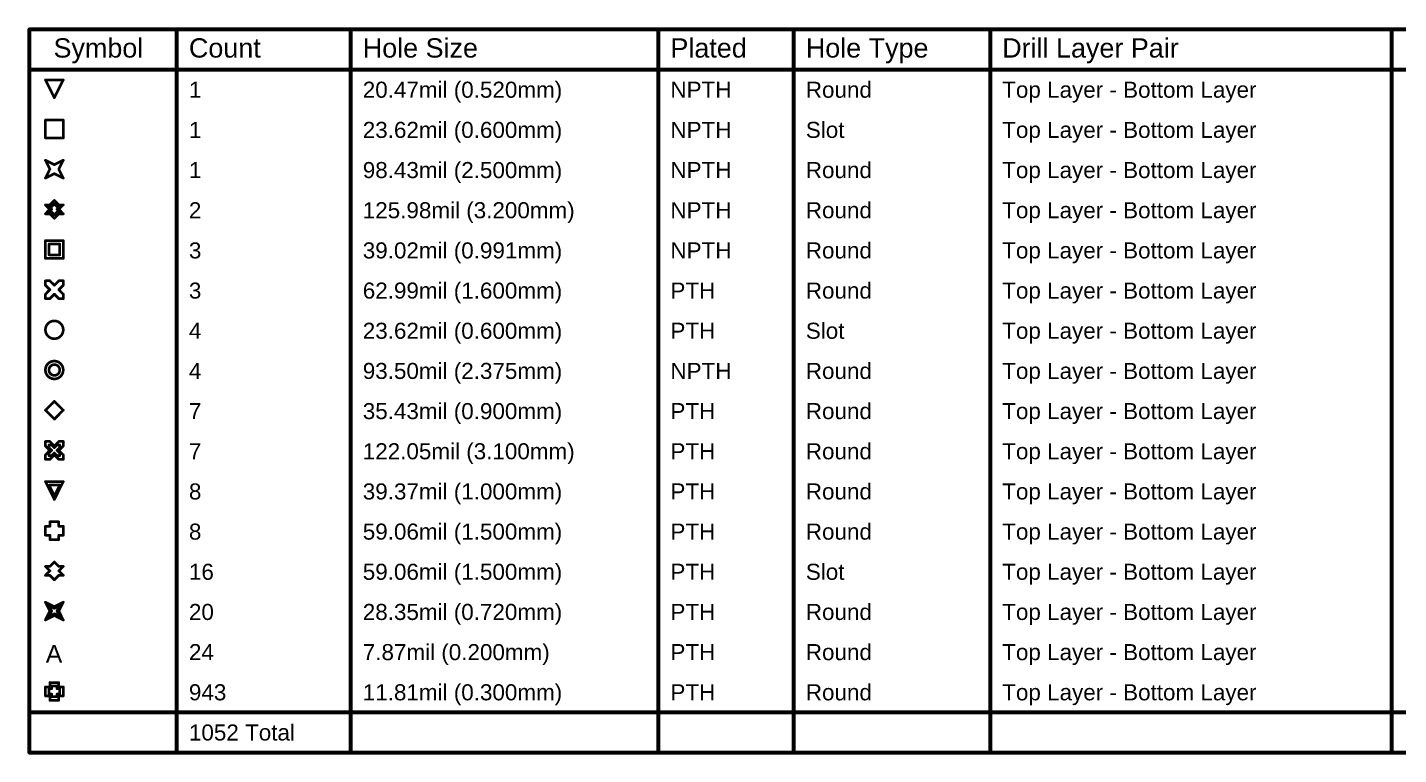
# Model space of a CAD drawing. Header units: inches. Extents: x -4 to 5258, y -4 to 5281.
# Drawn here: x -4.2 to 125.9, y 145.7 to 214.7 of the extents above; entities that cross this region are included whole.
import ezdxf

# ---------------------------------------------------------------- set-up
doc = ezdxf.new("R2010")
doc.units = ezdxf.units.IN
doc.layers.add('Drill Drawing', color=1, linetype='Continuous')
doc.styles.add('Arial', font='', dxfattribs={"height": 0.2})
doc.styles.get('Arial').set_extended_font_data('Arial')

msp = doc.modelspace()

# ---------------------------------------------------------------- linework, layer by layer
at = {"layer": 'Drill Drawing'}
for points in [[(-4.02, 214.48, 0.381, 0.381, 0), (279.98, 214.48, 0.381, 0.381, 0)], [(-4.02, 145.9, 0.381, 0.381, 0), (-4.02, 214.48, 0.381, 0.381, 0)], [(9.97, 145.9, 0.381, 0.381, 0), (9.97, 214.48, 0.381, 0.381, 0)], [(26.48, 145.9, 0.381, 0.381, 0), (26.48, 214.48, 0.381, 0.381, 0)], [(55.68, 145.9, 0.381, 0.381, 0), (55.68, 214.48, 0.381, 0.381, 0)], [(68.53, 145.9, 0.381, 0.381, 0), (68.53, 214.48, 0.381, 0.381, 0)], [(87.17, 145.9, 0.381, 0.381, 0), (87.17, 214.48, 0.381, 0.381, 0)], [(125.26, 145.9, 0.381, 0.381, 0), (125.26, 214.48, 0.381, 0.381, 0)], [(-4.02, 210.67, 0.381, 0.381, 0), (279.98, 210.67, 0.381, 0.381, 0)], [(-2.5, 209.69, 0.254, 0.254, 0), (-0.81, 209.69, 0.254, 0.254, 0)], [(-2.5, 209.69, 0.254, 0.254, 0), (-1.65, 208, 0.254, 0.254, 0)], [(-1.65, 208, 0.254, 0.254, 0), (-0.81, 209.69, 0.254, 0.254, 0)], [(-2.5, 205.88, 0.254, 0.254, 0), (-0.81, 205.88, 0.254, 0.254, 0)], [(-2.5, 204.19, 0.254, 0.254, 0), (-2.5, 205.88, 0.254, 0.254, 0)], [(-0.81, 204.19, 0.254, 0.254, 0), (-0.81, 205.88, 0.254, 0.254, 0)], [(-2.5, 204.19, 0.254, 0.254, 0), (-0.81, 204.19, 0.254, 0.254, 0)], [(-2.5, 202.07, 0.254, 0.254, 0), (-1.65, 201.65, 0.254, 0.254, 0)], [(-2.5, 202.07, 0.254, 0.254, 0), (-2.08, 201.23, 0.254, 0.254, 0)], [(-1.65, 201.65, 0.254, 0.254, 0), (-0.81, 202.07, 0.254, 0.254, 0)], [(-1.23, 201.23, 0.254, 0.254, 0), (-0.81, 202.07, 0.254, 0.254, 0)], [(-2.5, 200.38, 0.254, 0.254, 0), (-2.08, 201.23, 0.254, 0.254, 0)], [(-2.5, 200.38, 0.254, 0.254, 0), (-1.65, 200.8, 0.254, 0.254, 0)], [(-1.65, 200.8, 0.254, 0.254, 0), (-0.81, 200.38, 0.254, 0.254, 0)], [(-1.23, 201.23, 0.254, 0.254, 0), (-0.81, 200.38, 0.254, 0.254, 0)], [(-2.5, 197.84, 0.254, 0.254, 0), (-2.08, 197.42, 0.254, 0.254, 0)], [(-2.5, 197.84, 0.254, 0.254, 0), (-2.08, 197.84, 0.254, 0.254, 0)], [(-2.08, 197.84, 0.254, 0.254, 0), (-1.65, 198.26, 0.254, 0.254, 0)], [(-1.91, 197.67, 0.254, 0.254, 0), (-1.65, 197.93, 0.254, 0.254, 0)], [(-1.65, 198.26, 0.254, 0.254, 0), (-1.23, 197.84, 0.254, 0.254, 0)], [(-1.65, 197.93, 0.254, 0.254, 0), (-1.4, 197.67, 0.254, 0.254, 0)], [(-1.23, 197.84, 0.254, 0.254, 0), (-0.81, 197.84, 0.254, 0.254, 0)], [(-1.23, 197.42, 0.254, 0.254, 0), (-0.81, 197.84, 0.254, 0.254, 0)], [(-2.5, 196.99, 0.254, 0.254, 0), (-2.08, 197.42, 0.254, 0.254, 0)], [(-2.5, 196.99, 0.254, 0.254, 0), (-2.08, 196.99, 0.254, 0.254, 0)], [(-2.16, 197.67, 0.254, 0.254, 0), (-1.91, 197.42, 0.254, 0.254, 0)], [(-2.16, 197.67, 0.254, 0.254, 0), (-1.91, 197.67, 0.254, 0.254, 0)], [(-2.16, 197.16, 0.254, 0.254, 0), (-1.91, 197.42, 0.254, 0.254, 0)], [(-2.16, 197.16, 0.254, 0.254, 0), (-1.91, 197.16, 0.254, 0.254, 0)], [(-2.08, 196.99, 0.254, 0.254, 0), (-1.65, 196.57, 0.254, 0.254, 0)], [(-1.91, 197.16, 0.254, 0.254, 0), (-1.65, 196.91, 0.254, 0.254, 0)], [(-1.65, 196.91, 0.254, 0.254, 0), (-1.4, 197.16, 0.254, 0.254, 0)], [(-1.65, 196.57, 0.254, 0.254, 0), (-1.23, 196.99, 0.254, 0.254, 0)], [(-1.4, 197.67, 0.254, 0.254, 0), (-1.14, 197.67, 0.254, 0.254, 0)], [(-1.4, 197.42, 0.254, 0.254, 0), (-1.14, 197.67, 0.254, 0.254, 0)], [(-1.4, 197.42, 0.254, 0.254, 0), (-1.14, 197.16, 0.254, 0.254, 0)], [(-1.4, 197.16, 0.254, 0.254, 0), (-1.14, 197.16, 0.254, 0.254, 0)], [(-1.23, 197.42, 0.254, 0.254, 0), (-0.81, 196.99, 0.254, 0.254, 0)], [(-1.23, 196.99, 0.254, 0.254, 0), (-0.81, 196.99, 0.254, 0.254, 0)], [(-2.5, 194.45, 0.254, 0.254, 0), (-0.81, 194.45, 0.254, 0.254, 0)], [(-2.5, 192.76, 0.254, 0.254, 0), (-2.5, 194.45, 0.254, 0.254, 0)], [(-2.16, 194.12, 0.254, 0.254, 0), (-1.14, 194.12, 0.254, 0.254, 0)], [(-2.16, 193.1, 0.254, 0.254, 0), (-2.16, 194.12, 0.254, 0.254, 0)], [(-1.14, 193.1, 0.254, 0.254, 0), (-1.14, 194.12, 0.254, 0.254, 0)], [(-0.81, 192.76, 0.254, 0.254, 0), (-0.81, 194.45, 0.254, 0.254, 0)], [(-2.5, 192.76, 0.254, 0.254, 0), (-0.81, 192.76, 0.254, 0.254, 0)], [(-2.16, 193.1, 0.254, 0.254, 0), (-1.14, 193.1, 0.254, 0.254, 0)], [(-2.5, 190.22, 0.254, 0.254, 0), (-2.5, 190.64, 0.254, 0.254, 0)], [(-2.5, 190.64, 0.254, 0.254, 0), (-2.08, 190.64, 0.254, 0.254, 0)], [(-2.5, 190.22, 0.254, 0.254, 0), (-2.08, 189.8, 0.254, 0.254, 0)], [(-2.08, 190.64, 0.254, 0.254, 0), (-1.65, 190.22, 0.254, 0.254, 0)], [(-1.65, 190.22, 0.254, 0.254, 0), (-1.23, 190.64, 0.254, 0.254, 0)], [(-1.23, 190.64, 0.254, 0.254, 0), (-0.81, 190.64, 0.254, 0.254, 0)], [(-1.23, 189.8, 0.254, 0.254, 0), (-0.81, 190.22, 0.254, 0.254, 0)], [(-0.81, 190.22, 0.254, 0.254, 0), (-0.81, 190.64, 0.254, 0.254, 0)], [(-2.5, 189.37, 0.254, 0.254, 0), (-2.08, 189.8, 0.254, 0.254, 0)], [(-2.5, 188.95, 0.254, 0.254, 0), (-2.5, 189.37, 0.254, 0.254, 0)], [(-2.5, 188.95, 0.254, 0.254, 0), (-2.08, 188.95, 0.254, 0.254, 0)], [(-2.08, 188.95, 0.254, 0.254, 0), (-1.65, 189.37, 0.254, 0.254, 0)], [(-1.65, 189.37, 0.254, 0.254, 0), (-1.23, 188.95, 0.254, 0.254, 0)], [(-1.23, 189.8, 0.254, 0.254, 0), (-0.81, 189.37, 0.254, 0.254, 0)], [(-1.23, 188.95, 0.254, 0.254, 0), (-0.81, 188.95, 0.254, 0.254, 0)], [(-0.81, 188.95, 0.254, 0.254, 0), (-0.81, 189.37, 0.254, 0.254, 0)], [(-2.5, 178.37, 0.254, 0.254, 0), (-1.65, 179.21, 0.254, 0.254, 0)], [(-2.5, 178.37, 0.254, 0.254, 0), (-1.65, 177.52, 0.254, 0.254, 0)], [(-1.65, 179.21, 0.254, 0.254, 0), (-0.81, 178.37, 0.254, 0.254, 0)], [(-1.65, 177.52, 0.254, 0.254, 0), (-0.81, 178.37, 0.254, 0.254, 0)], [(-2.5, 174.98, 0.254, 0.254, 0), (-2.5, 175.4, 0.254, 0.254, 0)], [(-2.5, 175.4, 0.254, 0.254, 0), (-2.08, 175.4, 0.254, 0.254, 0)], [(-2.5, 174.98, 0.254, 0.254, 0), (-2.08, 174.56, 0.254, 0.254, 0)], [(-2.5, 174.13, 0.254, 0.254, 0), (-2.08, 174.56, 0.254, 0.254, 0)], [(-2.16, 174.81, 0.254, 0.254, 0), (-2.16, 175.07, 0.254, 0.254, 0)], [(-2.16, 175.07, 0.254, 0.254, 0), (-1.91, 175.07, 0.254, 0.254, 0)], [(-2.16, 174.81, 0.254, 0.254, 0), (-1.91, 174.56, 0.254, 0.254, 0)], [(-2.16, 174.3, 0.254, 0.254, 0), (-1.91, 174.56, 0.254, 0.254, 0)], [(-2.16, 174.05, 0.254, 0.254, 0), (-2.16, 174.3, 0.254, 0.254, 0)], [(-2.08, 175.4, 0.254, 0.254, 0), (-1.65, 174.98, 0.254, 0.254, 0)], [(-1.91, 175.07, 0.254, 0.254, 0), (-1.65, 174.81, 0.254, 0.254, 0)], [(-1.91, 174.05, 0.254, 0.254, 0), (-1.65, 174.3, 0.254, 0.254, 0)], [(-1.65, 174.98, 0.254, 0.254, 0), (-1.23, 175.4, 0.254, 0.254, 0)], [(-1.65, 174.81, 0.254, 0.254, 0), (-1.4, 175.07, 0.254, 0.254, 0)], [(-1.65, 174.3, 0.254, 0.254, 0), (-1.4, 174.05, 0.254, 0.254, 0)], [(-1.4, 175.07, 0.254, 0.254, 0), (-1.14, 175.07, 0.254, 0.254, 0)], [(-1.4, 174.56, 0.254, 0.254, 0), (-1.14, 174.81, 0.254, 0.254, 0)], [(-1.4, 174.56, 0.254, 0.254, 0), (-1.14, 174.3, 0.254, 0.254, 0)], [(-1.23, 175.4, 0.254, 0.254, 0), (-0.81, 175.4, 0.254, 0.254, 0)], [(-1.23, 174.56, 0.254, 0.254, 0), (-0.81, 174.98, 0.254, 0.254, 0)], [(-1.23, 174.56, 0.254, 0.254, 0), (-0.81, 174.13, 0.254, 0.254, 0)], [(-1.14, 174.81, 0.254, 0.254, 0), (-1.14, 175.07, 0.254, 0.254, 0)], [(-1.14, 174.05, 0.254, 0.254, 0), (-1.14, 174.3, 0.254, 0.254, 0)], [(-0.81, 174.98, 0.254, 0.254, 0), (-0.81, 175.4, 0.254, 0.254, 0)], [(-2.5, 173.71, 0.254, 0.254, 0), (-2.5, 174.13, 0.254, 0.254, 0)], [(-2.5, 173.71, 0.254, 0.254, 0), (-2.08, 173.71, 0.254, 0.254, 0)], [(-2.16, 174.05, 0.254, 0.254, 0), (-1.91, 174.05, 0.254, 0.254, 0)], [(-2.08, 173.71, 0.254, 0.254, 0), (-1.65, 174.13, 0.254, 0.254, 0)], [(-1.65, 174.13, 0.254, 0.254, 0), (-1.23, 173.71, 0.254, 0.254, 0)], [(-1.4, 174.05, 0.254, 0.254, 0), (-1.14, 174.05, 0.254, 0.254, 0)], [(-1.23, 173.71, 0.254, 0.254, 0), (-0.81, 173.71, 0.254, 0.254, 0)], [(-0.81, 173.71, 0.254, 0.254, 0), (-0.81, 174.13, 0.254, 0.254, 0)], [(-2.5, 171.59, 0.254, 0.254, 0), (-0.81, 171.59, 0.254, 0.254, 0)], [(-2.5, 171.59, 0.254, 0.254, 0), (-1.65, 169.9, 0.254, 0.254, 0)], [(-2.16, 171.26, 0.254, 0.254, 0), (-1.14, 171.26, 0.254, 0.254, 0)], [(-2.16, 171.26, 0.254, 0.254, 0), (-1.65, 170.24, 0.254, 0.254, 0)], [(-1.65, 169.9, 0.254, 0.254, 0), (-0.81, 171.59, 0.254, 0.254, 0)], [(-1.65, 170.24, 0.254, 0.254, 0), (-1.14, 171.26, 0.254, 0.254, 0)], [(-2.08, 167.36, 0.254, 0.254, 0), (-2.08, 167.78, 0.254, 0.254, 0)], [(-2.08, 167.78, 0.254, 0.254, 0), (-1.23, 167.78, 0.254, 0.254, 0)], [(-1.23, 167.36, 0.254, 0.254, 0), (-1.23, 167.78, 0.254, 0.254, 0)], [(-2.5, 166.51, 0.254, 0.254, 0), (-2.5, 167.36, 0.254, 0.254, 0)], [(-2.5, 167.36, 0.254, 0.254, 0), (-2.08, 167.36, 0.254, 0.254, 0)], [(-2.5, 166.51, 0.254, 0.254, 0), (-2.08, 166.51, 0.254, 0.254, 0)], [(-2.08, 166.09, 0.254, 0.254, 0), (-2.08, 166.51, 0.254, 0.254, 0)], [(-1.23, 167.36, 0.254, 0.254, 0), (-0.81, 167.36, 0.254, 0.254, 0)], [(-1.23, 166.51, 0.254, 0.254, 0), (-0.81, 166.51, 0.254, 0.254, 0)], [(-1.23, 166.09, 0.254, 0.254, 0), (-1.23, 166.51, 0.254, 0.254, 0)], [(-0.81, 166.51, 0.254, 0.254, 0), (-0.81, 167.36, 0.254, 0.254, 0)], [(-2.08, 166.09, 0.254, 0.254, 0), (-1.23, 166.09, 0.254, 0.254, 0)], [(-2.08, 163.55, 0.254, 0.254, 0), (-1.65, 163.97, 0.254, 0.254, 0)], [(-1.65, 163.97, 0.254, 0.254, 0), (-1.23, 163.55, 0.254, 0.254, 0)], [(-2.5, 163.55, 0.254, 0.254, 0), (-2.08, 163.13, 0.254, 0.254, 0)], [(-2.5, 163.55, 0.254, 0.254, 0), (-2.08, 163.55, 0.254, 0.254, 0)], [(-2.5, 162.7, 0.254, 0.254, 0), (-2.08, 163.13, 0.254, 0.254, 0)], [(-2.5, 162.7, 0.254, 0.254, 0), (-2.08, 162.7, 0.254, 0.254, 0)], [(-2.08, 162.7, 0.254, 0.254, 0), (-1.65, 162.28, 0.254, 0.254, 0)], [(-1.65, 162.28, 0.254, 0.254, 0), (-1.23, 162.7, 0.254, 0.254, 0)], [(-1.23, 163.55, 0.254, 0.254, 0), (-0.81, 163.55, 0.254, 0.254, 0)], [(-1.23, 163.13, 0.254, 0.254, 0), (-0.81, 163.55, 0.254, 0.254, 0)], [(-1.23, 163.13, 0.254, 0.254, 0), (-0.81, 162.7, 0.254, 0.254, 0)], [(-1.23, 162.7, 0.254, 0.254, 0), (-0.81, 162.7, 0.254, 0.254, 0)], [(-2.5, 160.16, 0.254, 0.254, 0), (-1.65, 159.74, 0.254, 0.254, 0)], [(-2.5, 160.16, 0.254, 0.254, 0), (-2.08, 159.32, 0.254, 0.254, 0)], [(-1.65, 159.74, 0.254, 0.254, 0), (-0.81, 160.16, 0.254, 0.254, 0)], [(-1.23, 159.32, 0.254, 0.254, 0), (-0.81, 160.16, 0.254, 0.254, 0)], [(-2.5, 158.47, 0.254, 0.254, 0), (-2.08, 159.32, 0.254, 0.254, 0)], [(-2.5, 158.47, 0.254, 0.254, 0), (-1.65, 158.89, 0.254, 0.254, 0)], [(-2.16, 159.83, 0.254, 0.254, 0), (-1.65, 159.57, 0.254, 0.254, 0)], [(-2.16, 159.83, 0.254, 0.254, 0), (-1.91, 159.32, 0.254, 0.254, 0)], [(-2.16, 158.81, 0.254, 0.254, 0), (-1.91, 159.32, 0.254, 0.254, 0)], [(-2.16, 158.81, 0.254, 0.254, 0), (-1.65, 159.06, 0.254, 0.254, 0)], [(-1.65, 159.57, 0.254, 0.254, 0), (-1.14, 159.83, 0.254, 0.254, 0)], [(-1.65, 159.06, 0.254, 0.254, 0), (-1.14, 158.81, 0.254, 0.254, 0)], [(-1.65, 158.89, 0.254, 0.254, 0), (-0.81, 158.47, 0.254, 0.254, 0)], [(-1.4, 159.32, 0.254, 0.254, 0), (-1.14, 159.83, 0.254, 0.254, 0)], [(-1.4, 159.32, 0.254, 0.254, 0), (-1.14, 158.81, 0.254, 0.254, 0)], [(-1.23, 159.32, 0.254, 0.254, 0), (-0.81, 158.47, 0.254, 0.254, 0)], [(-2.08, 152.12, 0.254, 0.254, 0), (-2.08, 152.54, 0.254, 0.254, 0)], [(-2.08, 152.54, 0.254, 0.254, 0), (-1.23, 152.54, 0.254, 0.254, 0)], [(-1.91, 151.95, 0.254, 0.254, 0), (-1.91, 152.21, 0.254, 0.254, 0)], [(-1.91, 152.21, 0.254, 0.254, 0), (-1.4, 152.21, 0.254, 0.254, 0)], [(-1.4, 151.95, 0.254, 0.254, 0), (-1.4, 152.21, 0.254, 0.254, 0)], [(-1.23, 152.12, 0.254, 0.254, 0), (-1.23, 152.54, 0.254, 0.254, 0)], [(-2.5, 151.27, 0.254, 0.254, 0), (-2.5, 152.12, 0.254, 0.254, 0)], [(-2.5, 152.12, 0.254, 0.254, 0), (-2.08, 152.12, 0.254, 0.254, 0)], [(-2.5, 151.27, 0.254, 0.254, 0), (-2.08, 151.27, 0.254, 0.254, 0)], [(-2.16, 151.44, 0.254, 0.254, 0), (-2.16, 151.95, 0.254, 0.254, 0)], [(-2.16, 151.95, 0.254, 0.254, 0), (-1.91, 151.95, 0.254, 0.254, 0)], [(-2.16, 151.44, 0.254, 0.254, 0), (-1.91, 151.44, 0.254, 0.254, 0)], [(-2.08, 150.85, 0.254, 0.254, 0), (-2.08, 151.27, 0.254, 0.254, 0)], [(-2.08, 150.85, 0.254, 0.254, 0), (-1.23, 150.85, 0.254, 0.254, 0)], [(-1.91, 151.19, 0.254, 0.254, 0), (-1.91, 151.44, 0.254, 0.254, 0)], [(-1.91, 151.19, 0.254, 0.254, 0), (-1.4, 151.19, 0.254, 0.254, 0)], [(-1.4, 151.95, 0.254, 0.254, 0), (-1.14, 151.95, 0.254, 0.254, 0)], [(-1.4, 151.44, 0.254, 0.254, 0), (-1.14, 151.44, 0.254, 0.254, 0)], [(-1.4, 151.19, 0.254, 0.254, 0), (-1.4, 151.44, 0.254, 0.254, 0)], [(-1.23, 152.12, 0.254, 0.254, 0), (-0.81, 152.12, 0.254, 0.254, 0)], [(-1.23, 151.27, 0.254, 0.254, 0), (-0.81, 151.27, 0.254, 0.254, 0)], [(-1.23, 150.85, 0.254, 0.254, 0), (-1.23, 151.27, 0.254, 0.254, 0)], [(-1.14, 151.44, 0.254, 0.254, 0), (-1.14, 151.95, 0.254, 0.254, 0)], [(-0.81, 151.27, 0.254, 0.254, 0), (-0.81, 152.12, 0.254, 0.254, 0)], [(-4.02, 149.71, 0.381, 0.381, 0), (279.98, 149.71, 0.381, 0.381, 0)], [(-4.02, 145.9, 0.381, 0.381, 0), (279.98, 145.9, 0.381, 0.381, 0)]]:
    msp.add_lwpolyline(points, format="xyseb", dxfattribs=at)
for points in [[(-4.11, 214.48, 0.191, 0.191, 1), (-3.92, 214.48, 0.191, 0.191, 1)], [(-4.11, 214.48, 0.191, 0.191, 1), (-3.92, 214.48, 0.191, 0.191, 1)], [(9.88, 214.48, 0.191, 0.191, 1), (10.07, 214.48, 0.191, 0.191, 1)], [(26.39, 214.48, 0.191, 0.191, 1), (26.58, 214.48, 0.191, 0.191, 1)], [(55.59, 214.48, 0.191, 0.191, 1), (55.78, 214.48, 0.191, 0.191, 1)], [(68.44, 214.48, 0.191, 0.191, 1), (68.63, 214.48, 0.191, 0.191, 1)], [(87.07, 214.48, 0.191, 0.191, 1), (87.26, 214.48, 0.191, 0.191, 1)], [(125.16, 214.48, 0.191, 0.191, 1), (125.35, 214.48, 0.191, 0.191, 1)], [(-4.11, 210.67, 0.191, 0.191, 1), (-3.92, 210.67, 0.191, 0.191, 1)], [(-2.56, 209.69, 0.127, 0.127, 1), (-2.44, 209.69, 0.127, 0.127, 1)], [(-2.56, 209.69, 0.127, 0.127, 1), (-2.44, 209.69, 0.127, 0.127, 1)], [(-0.87, 209.69, 0.127, 0.127, 1), (-0.74, 209.69, 0.127, 0.127, 1)], [(-0.87, 209.69, 0.127, 0.127, 1), (-0.74, 209.69, 0.127, 0.127, 1)], [(-1.72, 208, 0.127, 0.127, 1), (-1.59, 208, 0.127, 0.127, 1)], [(-1.72, 208, 0.127, 0.127, 1), (-1.59, 208, 0.127, 0.127, 1)], [(-2.56, 205.88, 0.127, 0.127, 1), (-2.44, 205.88, 0.127, 0.127, 1)], [(-2.56, 205.88, 0.127, 0.127, 1), (-2.44, 205.88, 0.127, 0.127, 1)], [(-0.87, 205.88, 0.127, 0.127, 1), (-0.74, 205.88, 0.127, 0.127, 1)], [(-0.87, 205.88, 0.127, 0.127, 1), (-0.74, 205.88, 0.127, 0.127, 1)], [(-2.56, 204.19, 0.127, 0.127, 1), (-2.44, 204.19, 0.127, 0.127, 1)], [(-2.56, 204.19, 0.127, 0.127, 1), (-2.44, 204.19, 0.127, 0.127, 1)], [(-0.87, 204.19, 0.127, 0.127, 1), (-0.74, 204.19, 0.127, 0.127, 1)], [(-0.87, 204.19, 0.127, 0.127, 1), (-0.74, 204.19, 0.127, 0.127, 1)], [(-2.56, 202.07, 0.127, 0.127, 1), (-2.44, 202.07, 0.127, 0.127, 1)], [(-2.56, 202.07, 0.127, 0.127, 1), (-2.44, 202.07, 0.127, 0.127, 1)], [(-1.72, 201.65, 0.127, 0.127, 1), (-1.59, 201.65, 0.127, 0.127, 1)], [(-1.72, 201.65, 0.127, 0.127, 1), (-1.59, 201.65, 0.127, 0.127, 1)], [(-0.87, 202.07, 0.127, 0.127, 1), (-0.74, 202.07, 0.127, 0.127, 1)], [(-0.87, 202.07, 0.127, 0.127, 1), (-0.74, 202.07, 0.127, 0.127, 1)], [(-2.56, 200.38, 0.127, 0.127, 1), (-2.44, 200.38, 0.127, 0.127, 1)], [(-2.56, 200.38, 0.127, 0.127, 1), (-2.44, 200.38, 0.127, 0.127, 1)], [(-2.14, 201.23, 0.127, 0.127, 1), (-2.01, 201.23, 0.127, 0.127, 1)], [(-2.14, 201.23, 0.127, 0.127, 1), (-2.01, 201.23, 0.127, 0.127, 1)], [(-1.72, 200.8, 0.127, 0.127, 1), (-1.59, 200.8, 0.127, 0.127, 1)], [(-1.72, 200.8, 0.127, 0.127, 1), (-1.59, 200.8, 0.127, 0.127, 1)], [(-1.29, 201.23, 0.127, 0.127, 1), (-1.17, 201.23, 0.127, 0.127, 1)], [(-1.29, 201.23, 0.127, 0.127, 1), (-1.17, 201.23, 0.127, 0.127, 1)], [(-0.87, 200.38, 0.127, 0.127, 1), (-0.74, 200.38, 0.127, 0.127, 1)], [(-0.87, 200.38, 0.127, 0.127, 1), (-0.74, 200.38, 0.127, 0.127, 1)], [(-2.56, 197.84, 0.127, 0.127, 1), (-2.44, 197.84, 0.127, 0.127, 1)], [(-2.56, 197.84, 0.127, 0.127, 1), (-2.44, 197.84, 0.127, 0.127, 1)], [(-2.14, 197.84, 0.127, 0.127, 1), (-2.01, 197.84, 0.127, 0.127, 1)], [(-2.14, 197.84, 0.127, 0.127, 1), (-2.01, 197.84, 0.127, 0.127, 1)], [(-1.72, 198.26, 0.127, 0.127, 1), (-1.59, 198.26, 0.127, 0.127, 1)], [(-1.72, 198.26, 0.127, 0.127, 1), (-1.59, 198.26, 0.127, 0.127, 1)], [(-1.72, 197.93, 0.127, 0.127, 1), (-1.59, 197.93, 0.127, 0.127, 1)], [(-1.72, 197.93, 0.127, 0.127, 1), (-1.59, 197.93, 0.127, 0.127, 1)], [(-1.29, 197.84, 0.127, 0.127, 1), (-1.17, 197.84, 0.127, 0.127, 1)], [(-1.29, 197.84, 0.127, 0.127, 1), (-1.17, 197.84, 0.127, 0.127, 1)], [(-0.87, 197.84, 0.127, 0.127, 1), (-0.74, 197.84, 0.127, 0.127, 1)], [(-0.87, 197.84, 0.127, 0.127, 1), (-0.74, 197.84, 0.127, 0.127, 1)], [(-2.56, 196.99, 0.127, 0.127, 1), (-2.44, 196.99, 0.127, 0.127, 1)], [(-2.56, 196.99, 0.127, 0.127, 1), (-2.44, 196.99, 0.127, 0.127, 1)], [(-2.22, 197.67, 0.127, 0.127, 1), (-2.1, 197.67, 0.127, 0.127, 1)], [(-2.22, 197.67, 0.127, 0.127, 1), (-2.1, 197.67, 0.127, 0.127, 1)], [(-2.22, 197.16, 0.127, 0.127, 1), (-2.1, 197.16, 0.127, 0.127, 1)], [(-2.22, 197.16, 0.127, 0.127, 1), (-2.1, 197.16, 0.127, 0.127, 1)], [(-2.14, 197.42, 0.127, 0.127, 1), (-2.01, 197.42, 0.127, 0.127, 1)], [(-2.14, 197.42, 0.127, 0.127, 1), (-2.01, 197.42, 0.127, 0.127, 1)], [(-2.14, 196.99, 0.127, 0.127, 1), (-2.01, 196.99, 0.127, 0.127, 1)], [(-2.14, 196.99, 0.127, 0.127, 1), (-2.01, 196.99, 0.127, 0.127, 1)], [(-1.97, 197.67, 0.127, 0.127, 1), (-1.84, 197.67, 0.127, 0.127, 1)], [(-1.97, 197.67, 0.127, 0.127, 1), (-1.84, 197.67, 0.127, 0.127, 1)], [(-1.97, 197.42, 0.127, 0.127, 1), (-1.84, 197.42, 0.127, 0.127, 1)], [(-1.97, 197.42, 0.127, 0.127, 1), (-1.84, 197.42, 0.127, 0.127, 1)], [(-1.97, 197.16, 0.127, 0.127, 1), (-1.84, 197.16, 0.127, 0.127, 1)], [(-1.97, 197.16, 0.127, 0.127, 1), (-1.84, 197.16, 0.127, 0.127, 1)], [(-1.72, 196.91, 0.127, 0.127, 1), (-1.59, 196.91, 0.127, 0.127, 1)], [(-1.72, 196.91, 0.127, 0.127, 1), (-1.59, 196.91, 0.127, 0.127, 1)], [(-1.72, 196.57, 0.127, 0.127, 1), (-1.59, 196.57, 0.127, 0.127, 1)], [(-1.72, 196.57, 0.127, 0.127, 1), (-1.59, 196.57, 0.127, 0.127, 1)], [(-1.46, 197.67, 0.127, 0.127, 1), (-1.33, 197.67, 0.127, 0.127, 1)], [(-1.46, 197.67, 0.127, 0.127, 1), (-1.33, 197.67, 0.127, 0.127, 1)], [(-1.46, 197.42, 0.127, 0.127, 1), (-1.33, 197.42, 0.127, 0.127, 1)], [(-1.46, 197.42, 0.127, 0.127, 1), (-1.33, 197.42, 0.127, 0.127, 1)], [(-1.46, 197.16, 0.127, 0.127, 1), (-1.33, 197.16, 0.127, 0.127, 1)], [(-1.46, 197.16, 0.127, 0.127, 1), (-1.33, 197.16, 0.127, 0.127, 1)], [(-1.29, 197.42, 0.127, 0.127, 1), (-1.17, 197.42, 0.127, 0.127, 1)], [(-1.29, 197.42, 0.127, 0.127, 1), (-1.17, 197.42, 0.127, 0.127, 1)], [(-1.29, 196.99, 0.127, 0.127, 1), (-1.17, 196.99, 0.127, 0.127, 1)], [(-1.29, 196.99, 0.127, 0.127, 1), (-1.17, 196.99, 0.127, 0.127, 1)], [(-1.21, 197.67, 0.127, 0.127, 1), (-1.08, 197.67, 0.127, 0.127, 1)], [(-1.21, 197.67, 0.127, 0.127, 1), (-1.08, 197.67, 0.127, 0.127, 1)], [(-1.21, 197.16, 0.127, 0.127, 1), (-1.08, 197.16, 0.127, 0.127, 1)], [(-1.21, 197.16, 0.127, 0.127, 1), (-1.08, 197.16, 0.127, 0.127, 1)], [(-0.87, 196.99, 0.127, 0.127, 1), (-0.74, 196.99, 0.127, 0.127, 1)], [(-0.87, 196.99, 0.127, 0.127, 1), (-0.74, 196.99, 0.127, 0.127, 1)], [(-2.56, 194.45, 0.127, 0.127, 1), (-2.44, 194.45, 0.127, 0.127, 1)], [(-2.56, 194.45, 0.127, 0.127, 1), (-2.44, 194.45, 0.127, 0.127, 1)], [(-2.22, 194.12, 0.127, 0.127, 1), (-2.1, 194.12, 0.127, 0.127, 1)], [(-2.22, 194.12, 0.127, 0.127, 1), (-2.1, 194.12, 0.127, 0.127, 1)], [(-1.21, 194.12, 0.127, 0.127, 1), (-1.08, 194.12, 0.127, 0.127, 1)], [(-1.21, 194.12, 0.127, 0.127, 1), (-1.08, 194.12, 0.127, 0.127, 1)], [(-0.87, 194.45, 0.127, 0.127, 1), (-0.74, 194.45, 0.127, 0.127, 1)], [(-0.87, 194.45, 0.127, 0.127, 1), (-0.74, 194.45, 0.127, 0.127, 1)], [(-2.56, 192.76, 0.127, 0.127, 1), (-2.44, 192.76, 0.127, 0.127, 1)], [(-2.56, 192.76, 0.127, 0.127, 1), (-2.44, 192.76, 0.127, 0.127, 1)], [(-2.22, 193.1, 0.127, 0.127, 1), (-2.1, 193.1, 0.127, 0.127, 1)], [(-2.22, 193.1, 0.127, 0.127, 1), (-2.1, 193.1, 0.127, 0.127, 1)], [(-1.21, 193.1, 0.127, 0.127, 1), (-1.08, 193.1, 0.127, 0.127, 1)], [(-1.21, 193.1, 0.127, 0.127, 1), (-1.08, 193.1, 0.127, 0.127, 1)], [(-0.87, 192.76, 0.127, 0.127, 1), (-0.74, 192.76, 0.127, 0.127, 1)], [(-0.87, 192.76, 0.127, 0.127, 1), (-0.74, 192.76, 0.127, 0.127, 1)], [(-2.56, 190.64, 0.127, 0.127, 1), (-2.44, 190.64, 0.127, 0.127, 1)], [(-2.56, 190.64, 0.127, 0.127, 1), (-2.44, 190.64, 0.127, 0.127, 1)], [(-2.56, 190.22, 0.127, 0.127, 1), (-2.44, 190.22, 0.127, 0.127, 1)], [(-2.56, 190.22, 0.127, 0.127, 1), (-2.44, 190.22, 0.127, 0.127, 1)], [(-2.14, 190.64, 0.127, 0.127, 1), (-2.01, 190.64, 0.127, 0.127, 1)], [(-2.14, 190.64, 0.127, 0.127, 1), (-2.01, 190.64, 0.127, 0.127, 1)], [(-1.72, 190.22, 0.127, 0.127, 1), (-1.59, 190.22, 0.127, 0.127, 1)], [(-1.72, 190.22, 0.127, 0.127, 1), (-1.59, 190.22, 0.127, 0.127, 1)], [(-1.29, 190.64, 0.127, 0.127, 1), (-1.17, 190.64, 0.127, 0.127, 1)], [(-1.29, 190.64, 0.127, 0.127, 1), (-1.17, 190.64, 0.127, 0.127, 1)], [(-0.87, 190.64, 0.127, 0.127, 1), (-0.74, 190.64, 0.127, 0.127, 1)], [(-0.87, 190.64, 0.127, 0.127, 1), (-0.74, 190.64, 0.127, 0.127, 1)], [(-0.87, 190.22, 0.127, 0.127, 1), (-0.74, 190.22, 0.127, 0.127, 1)], [(-0.87, 190.22, 0.127, 0.127, 1), (-0.74, 190.22, 0.127, 0.127, 1)], [(-2.56, 189.37, 0.127, 0.127, 1), (-2.44, 189.37, 0.127, 0.127, 1)], [(-2.56, 189.37, 0.127, 0.127, 1), (-2.44, 189.37, 0.127, 0.127, 1)], [(-2.56, 188.95, 0.127, 0.127, 1), (-2.44, 188.95, 0.127, 0.127, 1)], [(-2.56, 188.95, 0.127, 0.127, 1), (-2.44, 188.95, 0.127, 0.127, 1)], [(-2.14, 189.8, 0.127, 0.127, 1), (-2.01, 189.8, 0.127, 0.127, 1)], [(-2.14, 189.8, 0.127, 0.127, 1), (-2.01, 189.8, 0.127, 0.127, 1)], [(-2.14, 188.95, 0.127, 0.127, 1), (-2.01, 188.95, 0.127, 0.127, 1)], [(-2.14, 188.95, 0.127, 0.127, 1), (-2.01, 188.95, 0.127, 0.127, 1)], [(-1.72, 189.37, 0.127, 0.127, 1), (-1.59, 189.37, 0.127, 0.127, 1)], [(-1.72, 189.37, 0.127, 0.127, 1), (-1.59, 189.37, 0.127, 0.127, 1)], [(-1.29, 189.8, 0.127, 0.127, 1), (-1.17, 189.8, 0.127, 0.127, 1)], [(-1.29, 189.8, 0.127, 0.127, 1), (-1.17, 189.8, 0.127, 0.127, 1)], [(-1.29, 188.95, 0.127, 0.127, 1), (-1.17, 188.95, 0.127, 0.127, 1)], [(-1.29, 188.95, 0.127, 0.127, 1), (-1.17, 188.95, 0.127, 0.127, 1)], [(-0.87, 189.37, 0.127, 0.127, 1), (-0.74, 189.37, 0.127, 0.127, 1)], [(-0.87, 189.37, 0.127, 0.127, 1), (-0.74, 189.37, 0.127, 0.127, 1)], [(-0.87, 188.95, 0.127, 0.127, 1), (-0.74, 188.95, 0.127, 0.127, 1)], [(-0.87, 188.95, 0.127, 0.127, 1), (-0.74, 188.95, 0.127, 0.127, 1)], [(-0.81, 185.99, 0.254, 0.254, 1), (-2.5, 185.99, 0.254, 0.254, 1)], [(-2.56, 185.99, 0.127, 0.127, 1), (-2.44, 185.99, 0.127, 0.127, 1)], [(-0.87, 185.99, 0.127, 0.127, 1), (-0.74, 185.99, 0.127, 0.127, 1)], [(-0.81, 182.18, 0.254, 0.254, 1), (-2.5, 182.18, 0.254, 0.254, 1)], [(-2.56, 182.18, 0.127, 0.127, 1), (-2.44, 182.18, 0.127, 0.127, 1)], [(-1.14, 182.18, 0.254, 0.254, 1), (-2.16, 182.18, 0.254, 0.254, 1)], [(-2.22, 182.18, 0.127, 0.127, 1), (-2.1, 182.18, 0.127, 0.127, 1)], [(-1.21, 182.18, 0.127, 0.127, 1), (-1.08, 182.18, 0.127, 0.127, 1)], [(-0.87, 182.18, 0.127, 0.127, 1), (-0.74, 182.18, 0.127, 0.127, 1)], [(-2.56, 178.37, 0.127, 0.127, 1), (-2.44, 178.37, 0.127, 0.127, 1)], [(-2.56, 178.37, 0.127, 0.127, 1), (-2.44, 178.37, 0.127, 0.127, 1)], [(-1.72, 179.21, 0.127, 0.127, 1), (-1.59, 179.21, 0.127, 0.127, 1)], [(-1.72, 179.21, 0.127, 0.127, 1), (-1.59, 179.21, 0.127, 0.127, 1)], [(-0.87, 178.37, 0.127, 0.127, 1), (-0.74, 178.37, 0.127, 0.127, 1)], [(-0.87, 178.37, 0.127, 0.127, 1), (-0.74, 178.37, 0.127, 0.127, 1)], [(-1.72, 177.52, 0.127, 0.127, 1), (-1.59, 177.52, 0.127, 0.127, 1)], [(-1.72, 177.52, 0.127, 0.127, 1), (-1.59, 177.52, 0.127, 0.127, 1)], [(-2.56, 175.4, 0.127, 0.127, 1), (-2.44, 175.4, 0.127, 0.127, 1)], [(-2.56, 175.4, 0.127, 0.127, 1), (-2.44, 175.4, 0.127, 0.127, 1)], [(-2.56, 174.98, 0.127, 0.127, 1), (-2.44, 174.98, 0.127, 0.127, 1)], [(-2.56, 174.98, 0.127, 0.127, 1), (-2.44, 174.98, 0.127, 0.127, 1)], [(-2.22, 175.07, 0.127, 0.127, 1), (-2.1, 175.07, 0.127, 0.127, 1)], [(-2.22, 175.07, 0.127, 0.127, 1), (-2.1, 175.07, 0.127, 0.127, 1)], [(-2.22, 174.81, 0.127, 0.127, 1), (-2.1, 174.81, 0.127, 0.127, 1)], [(-2.22, 174.81, 0.127, 0.127, 1), (-2.1, 174.81, 0.127, 0.127, 1)], [(-2.22, 174.3, 0.127, 0.127, 1), (-2.1, 174.3, 0.127, 0.127, 1)], [(-2.22, 174.3, 0.127, 0.127, 1), (-2.1, 174.3, 0.127, 0.127, 1)], [(-2.14, 175.4, 0.127, 0.127, 1), (-2.01, 175.4, 0.127, 0.127, 1)], [(-2.14, 175.4, 0.127, 0.127, 1), (-2.01, 175.4, 0.127, 0.127, 1)], [(-2.14, 174.56, 0.127, 0.127, 1), (-2.01, 174.56, 0.127, 0.127, 1)], [(-2.14, 174.56, 0.127, 0.127, 1), (-2.01, 174.56, 0.127, 0.127, 1)], [(-1.97, 175.07, 0.127, 0.127, 1), (-1.84, 175.07, 0.127, 0.127, 1)], [(-1.97, 175.07, 0.127, 0.127, 1), (-1.84, 175.07, 0.127, 0.127, 1)], [(-1.97, 174.56, 0.127, 0.127, 1), (-1.84, 174.56, 0.127, 0.127, 1)], [(-1.97, 174.56, 0.127, 0.127, 1), (-1.84, 174.56, 0.127, 0.127, 1)], [(-1.72, 174.98, 0.127, 0.127, 1), (-1.59, 174.98, 0.127, 0.127, 1)], [(-1.72, 174.98, 0.127, 0.127, 1), (-1.59, 174.98, 0.127, 0.127, 1)], [(-1.72, 174.81, 0.127, 0.127, 1), (-1.59, 174.81, 0.127, 0.127, 1)], [(-1.72, 174.81, 0.127, 0.127, 1), (-1.59, 174.81, 0.127, 0.127, 1)], [(-1.72, 174.3, 0.127, 0.127, 1), (-1.59, 174.3, 0.127, 0.127, 1)], [(-1.72, 174.3, 0.127, 0.127, 1), (-1.59, 174.3, 0.127, 0.127, 1)], [(-1.46, 175.07, 0.127, 0.127, 1), (-1.33, 175.07, 0.127, 0.127, 1)], [(-1.46, 175.07, 0.127, 0.127, 1), (-1.33, 175.07, 0.127, 0.127, 1)], [(-1.46, 174.56, 0.127, 0.127, 1), (-1.33, 174.56, 0.127, 0.127, 1)], [(-1.46, 174.56, 0.127, 0.127, 1), (-1.33, 174.56, 0.127, 0.127, 1)], [(-1.29, 175.4, 0.127, 0.127, 1), (-1.17, 175.4, 0.127, 0.127, 1)], [(-1.29, 175.4, 0.127, 0.127, 1), (-1.17, 175.4, 0.127, 0.127, 1)], [(-1.29, 174.56, 0.127, 0.127, 1), (-1.17, 174.56, 0.127, 0.127, 1)], [(-1.29, 174.56, 0.127, 0.127, 1), (-1.17, 174.56, 0.127, 0.127, 1)], [(-1.21, 175.07, 0.127, 0.127, 1), (-1.08, 175.07, 0.127, 0.127, 1)], [(-1.21, 175.07, 0.127, 0.127, 1), (-1.08, 175.07, 0.127, 0.127, 1)], [(-1.21, 174.81, 0.127, 0.127, 1), (-1.08, 174.81, 0.127, 0.127, 1)], [(-1.21, 174.81, 0.127, 0.127, 1), (-1.08, 174.81, 0.127, 0.127, 1)], [(-1.21, 174.3, 0.127, 0.127, 1), (-1.08, 174.3, 0.127, 0.127, 1)], [(-1.21, 174.3, 0.127, 0.127, 1), (-1.08, 174.3, 0.127, 0.127, 1)], [(-0.87, 175.4, 0.127, 0.127, 1), (-0.74, 175.4, 0.127, 0.127, 1)], [(-0.87, 175.4, 0.127, 0.127, 1), (-0.74, 175.4, 0.127, 0.127, 1)], [(-0.87, 174.98, 0.127, 0.127, 1), (-0.74, 174.98, 0.127, 0.127, 1)], [(-0.87, 174.98, 0.127, 0.127, 1), (-0.74, 174.98, 0.127, 0.127, 1)], [(-2.56, 174.13, 0.127, 0.127, 1), (-2.44, 174.13, 0.127, 0.127, 1)], [(-2.56, 174.13, 0.127, 0.127, 1), (-2.44, 174.13, 0.127, 0.127, 1)], [(-2.56, 173.71, 0.127, 0.127, 1), (-2.44, 173.71, 0.127, 0.127, 1)], [(-2.56, 173.71, 0.127, 0.127, 1), (-2.44, 173.71, 0.127, 0.127, 1)], [(-2.22, 174.05, 0.127, 0.127, 1), (-2.1, 174.05, 0.127, 0.127, 1)], [(-2.22, 174.05, 0.127, 0.127, 1), (-2.1, 174.05, 0.127, 0.127, 1)], [(-2.14, 173.71, 0.127, 0.127, 1), (-2.01, 173.71, 0.127, 0.127, 1)], [(-2.14, 173.71, 0.127, 0.127, 1), (-2.01, 173.71, 0.127, 0.127, 1)], [(-1.97, 174.05, 0.127, 0.127, 1), (-1.84, 174.05, 0.127, 0.127, 1)], [(-1.97, 174.05, 0.127, 0.127, 1), (-1.84, 174.05, 0.127, 0.127, 1)], [(-1.72, 174.13, 0.127, 0.127, 1), (-1.59, 174.13, 0.127, 0.127, 1)], [(-1.72, 174.13, 0.127, 0.127, 1), (-1.59, 174.13, 0.127, 0.127, 1)], [(-1.46, 174.05, 0.127, 0.127, 1), (-1.33, 174.05, 0.127, 0.127, 1)], [(-1.46, 174.05, 0.127, 0.127, 1), (-1.33, 174.05, 0.127, 0.127, 1)], [(-1.29, 173.71, 0.127, 0.127, 1), (-1.17, 173.71, 0.127, 0.127, 1)], [(-1.29, 173.71, 0.127, 0.127, 1), (-1.17, 173.71, 0.127, 0.127, 1)], [(-1.21, 174.05, 0.127, 0.127, 1), (-1.08, 174.05, 0.127, 0.127, 1)], [(-1.21, 174.05, 0.127, 0.127, 1), (-1.08, 174.05, 0.127, 0.127, 1)], [(-0.87, 174.13, 0.127, 0.127, 1), (-0.74, 174.13, 0.127, 0.127, 1)], [(-0.87, 174.13, 0.127, 0.127, 1), (-0.74, 174.13, 0.127, 0.127, 1)], [(-0.87, 173.71, 0.127, 0.127, 1), (-0.74, 173.71, 0.127, 0.127, 1)], [(-0.87, 173.71, 0.127, 0.127, 1), (-0.74, 173.71, 0.127, 0.127, 1)], [(-2.56, 171.59, 0.127, 0.127, 1), (-2.44, 171.59, 0.127, 0.127, 1)], [(-2.56, 171.59, 0.127, 0.127, 1), (-2.44, 171.59, 0.127, 0.127, 1)], [(-2.22, 171.26, 0.127, 0.127, 1), (-2.1, 171.26, 0.127, 0.127, 1)], [(-2.22, 171.26, 0.127, 0.127, 1), (-2.1, 171.26, 0.127, 0.127, 1)], [(-1.21, 171.26, 0.127, 0.127, 1), (-1.08, 171.26, 0.127, 0.127, 1)], [(-1.21, 171.26, 0.127, 0.127, 1), (-1.08, 171.26, 0.127, 0.127, 1)], [(-0.87, 171.59, 0.127, 0.127, 1), (-0.74, 171.59, 0.127, 0.127, 1)], [(-0.87, 171.59, 0.127, 0.127, 1), (-0.74, 171.59, 0.127, 0.127, 1)], [(-1.72, 170.24, 0.127, 0.127, 1), (-1.59, 170.24, 0.127, 0.127, 1)], [(-1.72, 170.24, 0.127, 0.127, 1), (-1.59, 170.24, 0.127, 0.127, 1)], [(-1.72, 169.9, 0.127, 0.127, 1), (-1.59, 169.9, 0.127, 0.127, 1)], [(-1.72, 169.9, 0.127, 0.127, 1), (-1.59, 169.9, 0.127, 0.127, 1)], [(-2.14, 167.78, 0.127, 0.127, 1), (-2.01, 167.78, 0.127, 0.127, 1)], [(-2.14, 167.78, 0.127, 0.127, 1), (-2.01, 167.78, 0.127, 0.127, 1)], [(-1.29, 167.78, 0.127, 0.127, 1), (-1.17, 167.78, 0.127, 0.127, 1)], [(-1.29, 167.78, 0.127, 0.127, 1), (-1.17, 167.78, 0.127, 0.127, 1)], [(-2.56, 167.36, 0.127, 0.127, 1), (-2.44, 167.36, 0.127, 0.127, 1)], [(-2.56, 167.36, 0.127, 0.127, 1), (-2.44, 167.36, 0.127, 0.127, 1)], [(-2.56, 166.51, 0.127, 0.127, 1), (-2.44, 166.51, 0.127, 0.127, 1)], [(-2.56, 166.51, 0.127, 0.127, 1), (-2.44, 166.51, 0.127, 0.127, 1)], [(-2.14, 167.36, 0.127, 0.127, 1), (-2.01, 167.36, 0.127, 0.127, 1)], [(-2.14, 167.36, 0.127, 0.127, 1), (-2.01, 167.36, 0.127, 0.127, 1)], [(-2.14, 166.51, 0.127, 0.127, 1), (-2.01, 166.51, 0.127, 0.127, 1)], [(-2.14, 166.51, 0.127, 0.127, 1), (-2.01, 166.51, 0.127, 0.127, 1)], [(-1.29, 167.36, 0.127, 0.127, 1), (-1.17, 167.36, 0.127, 0.127, 1)], [(-1.29, 167.36, 0.127, 0.127, 1), (-1.17, 167.36, 0.127, 0.127, 1)], [(-1.29, 166.51, 0.127, 0.127, 1), (-1.17, 166.51, 0.127, 0.127, 1)], [(-1.29, 166.51, 0.127, 0.127, 1), (-1.17, 166.51, 0.127, 0.127, 1)], [(-0.87, 167.36, 0.127, 0.127, 1), (-0.74, 167.36, 0.127, 0.127, 1)], [(-0.87, 167.36, 0.127, 0.127, 1), (-0.74, 167.36, 0.127, 0.127, 1)], [(-0.87, 166.51, 0.127, 0.127, 1), (-0.74, 166.51, 0.127, 0.127, 1)], [(-0.87, 166.51, 0.127, 0.127, 1), (-0.74, 166.51, 0.127, 0.127, 1)], [(-2.14, 166.09, 0.127, 0.127, 1), (-2.01, 166.09, 0.127, 0.127, 1)], [(-2.14, 166.09, 0.127, 0.127, 1), (-2.01, 166.09, 0.127, 0.127, 1)], [(-1.29, 166.09, 0.127, 0.127, 1), (-1.17, 166.09, 0.127, 0.127, 1)], [(-1.29, 166.09, 0.127, 0.127, 1), (-1.17, 166.09, 0.127, 0.127, 1)], [(-1.72, 163.97, 0.127, 0.127, 1), (-1.59, 163.97, 0.127, 0.127, 1)], [(-1.72, 163.97, 0.127, 0.127, 1), (-1.59, 163.97, 0.127, 0.127, 1)], [(-2.56, 163.55, 0.127, 0.127, 1), (-2.44, 163.55, 0.127, 0.127, 1)], [(-2.56, 163.55, 0.127, 0.127, 1), (-2.44, 163.55, 0.127, 0.127, 1)], [(-2.56, 162.7, 0.127, 0.127, 1), (-2.44, 162.7, 0.127, 0.127, 1)], [(-2.56, 162.7, 0.127, 0.127, 1), (-2.44, 162.7, 0.127, 0.127, 1)], [(-2.14, 163.55, 0.127, 0.127, 1), (-2.01, 163.55, 0.127, 0.127, 1)], [(-2.14, 163.55, 0.127, 0.127, 1), (-2.01, 163.55, 0.127, 0.127, 1)], [(-2.14, 163.13, 0.127, 0.127, 1), (-2.01, 163.13, 0.127, 0.127, 1)], [(-2.14, 163.13, 0.127, 0.127, 1), (-2.01, 163.13, 0.127, 0.127, 1)], [(-2.14, 162.7, 0.127, 0.127, 1), (-2.01, 162.7, 0.127, 0.127, 1)], [(-2.14, 162.7, 0.127, 0.127, 1), (-2.01, 162.7, 0.127, 0.127, 1)], [(-1.29, 163.55, 0.127, 0.127, 1), (-1.17, 163.55, 0.127, 0.127, 1)], [(-1.29, 163.55, 0.127, 0.127, 1), (-1.17, 163.55, 0.127, 0.127, 1)], [(-1.29, 163.13, 0.127, 0.127, 1), (-1.17, 163.13, 0.127, 0.127, 1)], [(-1.29, 163.13, 0.127, 0.127, 1), (-1.17, 163.13, 0.127, 0.127, 1)], [(-1.29, 162.7, 0.127, 0.127, 1), (-1.17, 162.7, 0.127, 0.127, 1)], [(-1.29, 162.7, 0.127, 0.127, 1), (-1.17, 162.7, 0.127, 0.127, 1)], [(-0.87, 163.55, 0.127, 0.127, 1), (-0.74, 163.55, 0.127, 0.127, 1)], [(-0.87, 163.55, 0.127, 0.127, 1), (-0.74, 163.55, 0.127, 0.127, 1)], [(-0.87, 162.7, 0.127, 0.127, 1), (-0.74, 162.7, 0.127, 0.127, 1)], [(-0.87, 162.7, 0.127, 0.127, 1), (-0.74, 162.7, 0.127, 0.127, 1)], [(-1.72, 162.28, 0.127, 0.127, 1), (-1.59, 162.28, 0.127, 0.127, 1)], [(-1.72, 162.28, 0.127, 0.127, 1), (-1.59, 162.28, 0.127, 0.127, 1)], [(-2.56, 160.16, 0.127, 0.127, 1), (-2.44, 160.16, 0.127, 0.127, 1)], [(-2.56, 160.16, 0.127, 0.127, 1), (-2.44, 160.16, 0.127, 0.127, 1)], [(-0.87, 160.16, 0.127, 0.127, 1), (-0.74, 160.16, 0.127, 0.127, 1)], [(-0.87, 160.16, 0.127, 0.127, 1), (-0.74, 160.16, 0.127, 0.127, 1)], [(-2.22, 159.83, 0.127, 0.127, 1), (-2.1, 159.83, 0.127, 0.127, 1)], [(-2.22, 159.83, 0.127, 0.127, 1), (-2.1, 159.83, 0.127, 0.127, 1)], [(-2.22, 158.81, 0.127, 0.127, 1), (-2.1, 158.81, 0.127, 0.127, 1)], [(-2.22, 158.81, 0.127, 0.127, 1), (-2.1, 158.81, 0.127, 0.127, 1)], [(-2.14, 159.32, 0.127, 0.127, 1), (-2.01, 159.32, 0.127, 0.127, 1)], [(-2.14, 159.32, 0.127, 0.127, 1), (-2.01, 159.32, 0.127, 0.127, 1)], [(-1.97, 159.32, 0.127, 0.127, 1), (-1.84, 159.32, 0.127, 0.127, 1)], [(-1.97, 159.32, 0.127, 0.127, 1), (-1.84, 159.32, 0.127, 0.127, 1)], [(-1.72, 159.74, 0.127, 0.127, 1), (-1.59, 159.74, 0.127, 0.127, 1)], [(-1.72, 159.74, 0.127, 0.127, 1), (-1.59, 159.74, 0.127, 0.127, 1)], [(-1.72, 159.57, 0.127, 0.127, 1), (-1.59, 159.57, 0.127, 0.127, 1)], [(-1.72, 159.57, 0.127, 0.127, 1), (-1.59, 159.57, 0.127, 0.127, 1)], [(-1.72, 159.06, 0.127, 0.127, 1), (-1.59, 159.06, 0.127, 0.127, 1)], [(-1.72, 159.06, 0.127, 0.127, 1), (-1.59, 159.06, 0.127, 0.127, 1)], [(-1.72, 158.89, 0.127, 0.127, 1), (-1.59, 158.89, 0.127, 0.127, 1)], [(-1.72, 158.89, 0.127, 0.127, 1), (-1.59, 158.89, 0.127, 0.127, 1)], [(-1.46, 159.32, 0.127, 0.127, 1), (-1.33, 159.32, 0.127, 0.127, 1)], [(-1.46, 159.32, 0.127, 0.127, 1), (-1.33, 159.32, 0.127, 0.127, 1)], [(-1.29, 159.32, 0.127, 0.127, 1), (-1.17, 159.32, 0.127, 0.127, 1)], [(-1.29, 159.32, 0.127, 0.127, 1), (-1.17, 159.32, 0.127, 0.127, 1)], [(-1.21, 159.83, 0.127, 0.127, 1), (-1.08, 159.83, 0.127, 0.127, 1)], [(-1.21, 159.83, 0.127, 0.127, 1), (-1.08, 159.83, 0.127, 0.127, 1)], [(-1.21, 158.81, 0.127, 0.127, 1), (-1.08, 158.81, 0.127, 0.127, 1)], [(-1.21, 158.81, 0.127, 0.127, 1), (-1.08, 158.81, 0.127, 0.127, 1)], [(-2.56, 158.47, 0.127, 0.127, 1), (-2.44, 158.47, 0.127, 0.127, 1)], [(-2.56, 158.47, 0.127, 0.127, 1), (-2.44, 158.47, 0.127, 0.127, 1)], [(-0.87, 158.47, 0.127, 0.127, 1), (-0.74, 158.47, 0.127, 0.127, 1)], [(-0.87, 158.47, 0.127, 0.127, 1), (-0.74, 158.47, 0.127, 0.127, 1)], [(-2.14, 152.54, 0.127, 0.127, 1), (-2.01, 152.54, 0.127, 0.127, 1)], [(-2.14, 152.54, 0.127, 0.127, 1), (-2.01, 152.54, 0.127, 0.127, 1)], [(-1.97, 152.21, 0.127, 0.127, 1), (-1.84, 152.21, 0.127, 0.127, 1)], [(-1.97, 152.21, 0.127, 0.127, 1), (-1.84, 152.21, 0.127, 0.127, 1)], [(-1.46, 152.21, 0.127, 0.127, 1), (-1.33, 152.21, 0.127, 0.127, 1)], [(-1.46, 152.21, 0.127, 0.127, 1), (-1.33, 152.21, 0.127, 0.127, 1)], [(-1.29, 152.54, 0.127, 0.127, 1), (-1.17, 152.54, 0.127, 0.127, 1)], [(-1.29, 152.54, 0.127, 0.127, 1), (-1.17, 152.54, 0.127, 0.127, 1)], [(-2.56, 152.12, 0.127, 0.127, 1), (-2.44, 152.12, 0.127, 0.127, 1)], [(-2.56, 152.12, 0.127, 0.127, 1), (-2.44, 152.12, 0.127, 0.127, 1)], [(-2.56, 151.27, 0.127, 0.127, 1), (-2.44, 151.27, 0.127, 0.127, 1)], [(-2.56, 151.27, 0.127, 0.127, 1), (-2.44, 151.27, 0.127, 0.127, 1)], [(-2.22, 151.95, 0.127, 0.127, 1), (-2.1, 151.95, 0.127, 0.127, 1)], [(-2.22, 151.95, 0.127, 0.127, 1), (-2.1, 151.95, 0.127, 0.127, 1)], [(-2.22, 151.44, 0.127, 0.127, 1), (-2.1, 151.44, 0.127, 0.127, 1)], [(-2.22, 151.44, 0.127, 0.127, 1), (-2.1, 151.44, 0.127, 0.127, 1)], [(-2.14, 152.12, 0.127, 0.127, 1), (-2.01, 152.12, 0.127, 0.127, 1)], [(-2.14, 152.12, 0.127, 0.127, 1), (-2.01, 152.12, 0.127, 0.127, 1)], [(-2.14, 151.27, 0.127, 0.127, 1), (-2.01, 151.27, 0.127, 0.127, 1)], [(-2.14, 151.27, 0.127, 0.127, 1), (-2.01, 151.27, 0.127, 0.127, 1)], [(-2.14, 150.85, 0.127, 0.127, 1), (-2.01, 150.85, 0.127, 0.127, 1)], [(-2.14, 150.85, 0.127, 0.127, 1), (-2.01, 150.85, 0.127, 0.127, 1)], [(-1.97, 151.95, 0.127, 0.127, 1), (-1.84, 151.95, 0.127, 0.127, 1)], [(-1.97, 151.95, 0.127, 0.127, 1), (-1.84, 151.95, 0.127, 0.127, 1)], [(-1.97, 151.44, 0.127, 0.127, 1), (-1.84, 151.44, 0.127, 0.127, 1)], [(-1.97, 151.44, 0.127, 0.127, 1), (-1.84, 151.44, 0.127, 0.127, 1)], [(-1.97, 151.19, 0.127, 0.127, 1), (-1.84, 151.19, 0.127, 0.127, 1)], [(-1.97, 151.19, 0.127, 0.127, 1), (-1.84, 151.19, 0.127, 0.127, 1)], [(-1.46, 151.95, 0.127, 0.127, 1), (-1.33, 151.95, 0.127, 0.127, 1)], [(-1.46, 151.95, 0.127, 0.127, 1), (-1.33, 151.95, 0.127, 0.127, 1)], [(-1.46, 151.44, 0.127, 0.127, 1), (-1.33, 151.44, 0.127, 0.127, 1)], [(-1.46, 151.44, 0.127, 0.127, 1), (-1.33, 151.44, 0.127, 0.127, 1)], [(-1.46, 151.19, 0.127, 0.127, 1), (-1.33, 151.19, 0.127, 0.127, 1)], [(-1.46, 151.19, 0.127, 0.127, 1), (-1.33, 151.19, 0.127, 0.127, 1)], [(-1.29, 152.12, 0.127, 0.127, 1), (-1.17, 152.12, 0.127, 0.127, 1)], [(-1.29, 152.12, 0.127, 0.127, 1), (-1.17, 152.12, 0.127, 0.127, 1)], [(-1.29, 151.27, 0.127, 0.127, 1), (-1.17, 151.27, 0.127, 0.127, 1)], [(-1.29, 151.27, 0.127, 0.127, 1), (-1.17, 151.27, 0.127, 0.127, 1)], [(-1.29, 150.85, 0.127, 0.127, 1), (-1.17, 150.85, 0.127, 0.127, 1)], [(-1.29, 150.85, 0.127, 0.127, 1), (-1.17, 150.85, 0.127, 0.127, 1)], [(-1.21, 151.95, 0.127, 0.127, 1), (-1.08, 151.95, 0.127, 0.127, 1)], [(-1.21, 151.95, 0.127, 0.127, 1), (-1.08, 151.95, 0.127, 0.127, 1)], [(-1.21, 151.44, 0.127, 0.127, 1), (-1.08, 151.44, 0.127, 0.127, 1)], [(-1.21, 151.44, 0.127, 0.127, 1), (-1.08, 151.44, 0.127, 0.127, 1)], [(-0.87, 152.12, 0.127, 0.127, 1), (-0.74, 152.12, 0.127, 0.127, 1)], [(-0.87, 152.12, 0.127, 0.127, 1), (-0.74, 152.12, 0.127, 0.127, 1)], [(-0.87, 151.27, 0.127, 0.127, 1), (-0.74, 151.27, 0.127, 0.127, 1)], [(-0.87, 151.27, 0.127, 0.127, 1), (-0.74, 151.27, 0.127, 0.127, 1)], [(-4.11, 149.71, 0.191, 0.191, 1), (-3.92, 149.71, 0.191, 0.191, 1)], [(-4.11, 145.9, 0.191, 0.191, 1), (-3.92, 145.9, 0.191, 0.191, 1)], [(-4.11, 145.9, 0.191, 0.191, 1), (-3.92, 145.9, 0.191, 0.191, 1)], [(9.88, 145.9, 0.191, 0.191, 1), (10.07, 145.9, 0.191, 0.191, 1)], [(26.39, 145.9, 0.191, 0.191, 1), (26.58, 145.9, 0.191, 0.191, 1)], [(55.59, 145.9, 0.191, 0.191, 1), (55.78, 145.9, 0.191, 0.191, 1)], [(68.44, 145.9, 0.191, 0.191, 1), (68.63, 145.9, 0.191, 0.191, 1)], [(87.07, 145.9, 0.191, 0.191, 1), (87.26, 145.9, 0.191, 0.191, 1)], [(125.16, 145.9, 0.191, 0.191, 1), (125.35, 145.9, 0.191, 0.191, 1)]]:
    msp.add_lwpolyline(points, format="xyseb", close=True, dxfattribs=at)

# ---------------------------------------------------------------- texts
at = {"layer": 'Drill Drawing', "style": 'Arial'}
for s, height, p in [('Symbol', 1.829, (-1.73, 211.81)), ('Count', 1.829, (11.12, 211.81)), ('Hole Size', 1.829, (27.62, 211.81)), ('Plated', 1.829, (56.82, 211.81)), ('Hole Type', 1.829, (69.67, 211.81)), ('Drill Layer Pair', 1.8288, (88.31, 211.81)), ('1', 1.52, (11.12, 208)), ('20.47mil (0.520mm)', 1.524, (27.62, 208)), ('NPTH', 1.524, (56.82, 208)), ('Round', 1.524, (69.67, 208)), ('Top Layer - Bottom Layer', 1.524, (88.31, 208)), ('1', 1.52, (11.12, 204.19)), ('23.62mil (0.600mm)', 1.524, (27.62, 204.19)), ('NPTH', 1.524, (56.82, 204.19)), ('Slot', 1.524, (69.67, 204.19)), ('Top Layer - Bottom Layer', 1.524, (88.31, 204.19)), ('1', 1.52, (11.12, 200.38)), ('98.43mil (2.500mm)', 1.524, (27.62, 200.38)), ('NPTH', 1.524, (56.82, 200.38)), ('Round', 1.524, (69.67, 200.38)), ('Top Layer - Bottom Layer', 1.524, (88.31, 200.38)), ('2', 1.52, (11.12, 196.57)), ('125.98mil (3.200mm)', 1.524, (27.62, 196.57)), ('NPTH', 1.524, (56.82, 196.57)), ('Round', 1.524, (69.67, 196.57)), ('Top Layer - Bottom Layer', 1.524, (88.31, 196.57)), ('3', 1.52, (11.12, 192.76)), ('39.02mil (0.991mm)', 1.524, (27.62, 192.76)), ('NPTH', 1.524, (56.82, 192.76)), ('Round', 1.524, (69.67, 192.76)), ('Top Layer - Bottom Layer', 1.524, (88.31, 192.76)), ('3', 1.52, (11.12, 188.95)), ('62.99mil (1.600mm)', 1.524, (27.62, 188.95)), ('PTH', 1.524, (56.82, 188.95)), ('Round', 1.524, (69.67, 188.95)), ('Top Layer - Bottom Layer', 1.524, (88.31, 188.95)), ('4', 1.52, (11.12, 185.14)), ('23.62mil (0.600mm)', 1.524, (27.62, 185.14)), ('PTH', 1.524, (56.82, 185.14)), ('Slot', 1.524, (69.67, 185.14)), ('Top Layer - Bottom Layer', 1.524, (88.31, 185.14)), ('4', 1.52, (11.12, 181.33)), ('93.50mil (2.375mm)', 1.524, (27.62, 181.33)), ('NPTH', 1.524, (56.82, 181.33)), ('Round', 1.524, (69.67, 181.33)), ('Top Layer - Bottom Layer', 1.524, (88.31, 181.33)), ('7', 1.52, (11.12, 177.52)), ('35.43mil (0.900mm)', 1.524, (27.62, 177.52)), ('PTH', 1.524, (56.82, 177.52)), ('Round', 1.524, (69.67, 177.52)), ('Top Layer - Bottom Layer', 1.524, (88.31, 177.52)), ('7', 1.52, (11.12, 173.71)), ('122.05mil (3.100mm)', 1.524, (27.62, 173.71)), ('PTH', 1.524, (56.82, 173.71)), ('Round', 1.524, (69.67, 173.71)), ('Top Layer - Bottom Layer', 1.524, (88.31, 173.71)), ('8', 1.52, (11.12, 169.9)), ('39.37mil (1.000mm)', 1.524, (27.62, 169.9)), ('PTH', 1.524, (56.82, 169.9)), ('Round', 1.524, (69.67, 169.9)), ('Top Layer - Bottom Layer', 1.524, (88.31, 169.9)), ('8', 1.52, (11.12, 166.09)), ('59.06mil (1.500mm)', 1.524, (27.62, 166.09)), ('PTH', 1.524, (56.82, 166.09)), ('Round', 1.524, (69.67, 166.09)), ('Top Layer - Bottom Layer', 1.524, (88.31, 166.09)), ('16', 1.524, (11.12, 162.28)), ('59.06mil (1.500mm)', 1.524, (27.62, 162.28)), ('PTH', 1.524, (56.82, 162.28)), ('Slot', 1.524, (69.67, 162.28)), ('Top Layer - Bottom Layer', 1.524, (88.31, 162.28)), ('28.35mil (0.720mm)', 1.524, (27.62, 158.47)), ('Round', 1.524, (69.67, 158.47)), ('20', 1.524, (11.12, 158.47)), ('PTH', 1.524, (56.82, 158.47)), ('Top Layer - Bottom Layer', 1.524, (88.31, 158.47)), ('24', 1.524, (11.12, 154.66)), ('7.87mil (0.200mm)', 1.524, (27.62, 154.66)), ('PTH', 1.524, (56.82, 154.66)), ('Round', 1.524, (69.67, 154.66)), ('Top Layer - Bottom Layer', 1.524, (88.31, 154.66)), ('A', 1.69, (-2.47, 154.41)), ('943', 1.524, (11.12, 150.85)), ('11.81mil (0.300mm)', 1.524, (27.62, 150.85)), ('PTH', 1.524, (56.82, 150.85)), ('Round', 1.524, (69.67, 150.85)), ('Top Layer - Bottom Layer', 1.524, (88.31, 150.85)), ('1052 Total', 1.524, (11.12, 147.04))]:
    msp.add_text(s, height=height, dxfattribs=at).set_placement(p)

doc.saveas('drawing.dxf')
